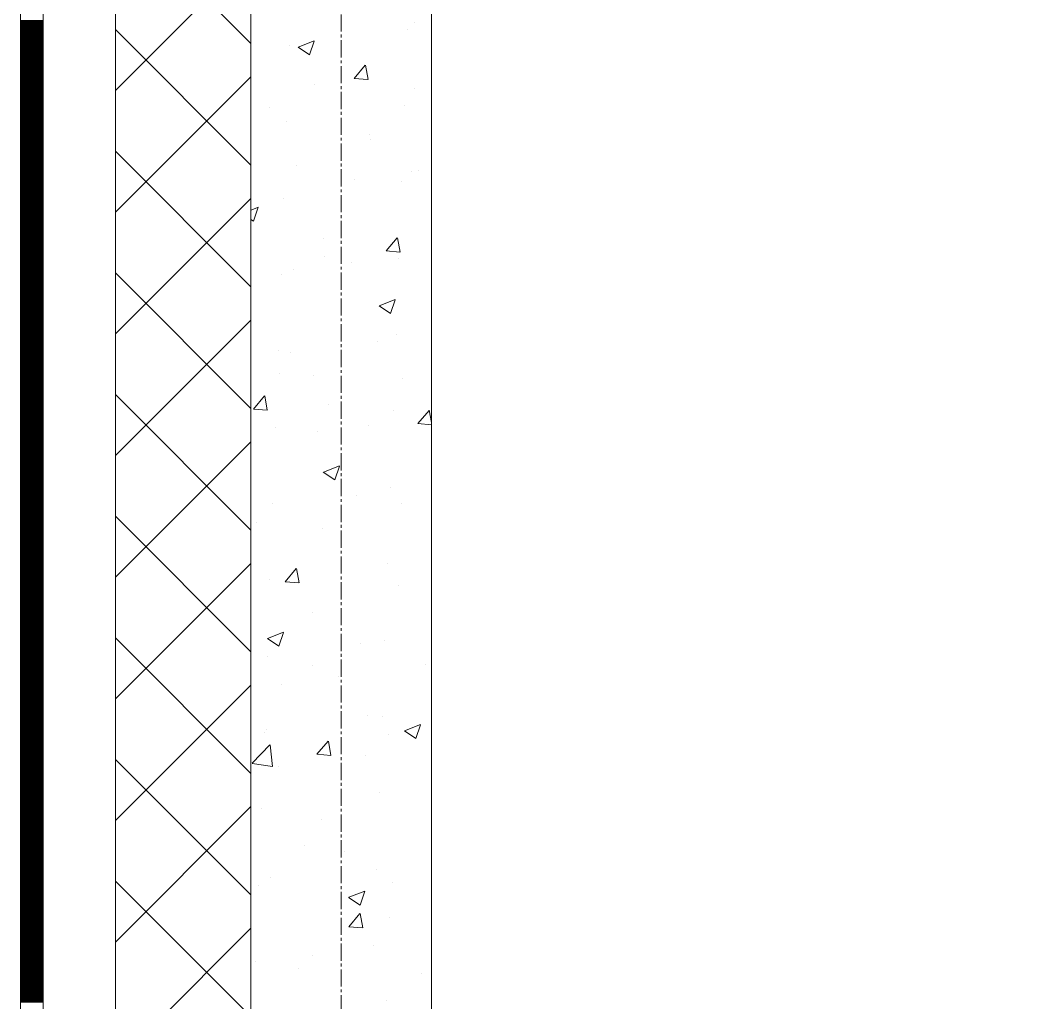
# Model space of a CAD drawing. Header units: millimetres. Extents: x 538266 to 1167394, y 114608 to 637157.
# Drawn here: x 828883 to 830013, y 199194 to 200281 of the extents above; entities that cross this region are included whole.
import ezdxf
from ezdxf.enums import TextEntityAlignment as Align

# ---------------------------------------------------------------- set-up
doc = ezdxf.new("R2010")
doc.units = ezdxf.units.MM
doc.linetypes.add('CENTER2', pattern=[28.575, 19.05, -3.175, 3.175, -3.175])
doc.linetypes.add('DASHED', pattern=[19.05, 12.7, -6.35])
doc.layers.get('Defpoints').update_dxf_attribs({"color": 140})
doc.layers.add('АР_Делит', color=120, linetype='Continuous', lineweight=0, plot=False)
for name, color, linetype, lineweight in [('АР_Стены ПЕНОблок', 52, 'Continuous', 20), ('АР_Тонкая', 254, 'Continuous', 5), ('АР_Утеплитель', 31, 'Continuous', 0), ('АР_Штриховка', 8, 'Continuous', 0)]:
    doc.layers.add(name, color=color, linetype=linetype, lineweight=lineweight)
doc.layers.add('РД_Оси_100', color=7, linetype='Continuous', lineweight=0, true_color=0x525252)
doc.styles.add('style1', font='ARIALN.TTF')

# ---------------------------------------------------------------- blocks, each defined once
blk = doc.blocks.new('2_этаж')
at = {"layer": 'АР_Стены ПЕНОблок', "color": 18, "linetype": 'Continuous', "lineweight": 20, "true_color": 0x000000}
for p, q in [((672773.6, 213213.2), (672773.6, 137013.2)), ((672973.6, 137013.2), (672973.6, 213213.2))]:
    blk.add_line(p, q, dxfattribs=at)
at = {"layer": 'АР_Тонкая', "color": 18, "linetype": 'Continuous', "lineweight": 5, "true_color": 0x000000}
for p, q in [((672518.6, 213213.2), (672518.6, 137013.2)), ((672543.6, 213213.2), (672543.6, 137013.2)), ((672543.6, 137013.2), (672543.6, 213213.2)), ((672623.6, 137013.2), (672623.6, 213213.2))]:
    blk.add_line(p, q, dxfattribs=at)
at = {"layer": 'АР_Утеплитель', "color": 18, "linetype": 'Continuous', "lineweight": 0, "true_color": 0x000000}
for p, q in [((672623.6, 213213.2), (672623.6, 137013.2)), ((672773.6, 137013.2), (672773.6, 213213.2))]:
    blk.add_line(p, q, dxfattribs=at)
at = {"layer": 'АР_Штриховка', "color": 18, "linetype": 'Continuous', "lineweight": 0, "true_color": 0x000000}
for p, q in [((672773.6, 200255.7), (672623.6, 200405.7)), ((672623.6, 200203.5), (672773.6, 200353.5)), ((672518.6, 200281), (672543.6, 200281)), ((672518.6, 200280), (672543.6, 200280)), ((672518.6, 200279), (672543.6, 200279)), ((672518.6, 200278), (672543.6, 200278)), ((672518.6, 200277), (672543.6, 200277)), ((672518.6, 200276), (672543.6, 200276)), ((672518.6, 200275), (672543.6, 200275)), ((672518.6, 200274), (672543.6, 200274)), ((672518.6, 200273), (672543.6, 200273)), ((672518.6, 200272), (672543.6, 200272)), ((672518.6, 200271), (672543.6, 200271)), ((672773.6, 200121), (672623.6, 200271)), ((672946.7, 200271.5), (672946.7, 200271.5)), ((672955.2, 200278.7), (672955.2, 200278.7)), ((672518.6, 200270), (672543.6, 200270)), ((672518.6, 200269), (672543.6, 200269)), ((672518.6, 200268), (672543.6, 200268)), ((672518.6, 200267), (672543.6, 200267)), ((672518.6, 200266), (672543.6, 200266)), ((672518.6, 200265), (672543.6, 200265)), ((672518.6, 200264), (672543.6, 200264)), ((672518.6, 200263), (672543.6, 200263)), ((672518.6, 200262), (672543.6, 200262)), ((672518.6, 200261), (672543.6, 200261)), ((672518.6, 200260), (672543.6, 200260)), ((672518.6, 200259), (672543.6, 200259)), ((672518.6, 200258), (672543.6, 200258)), ((672518.6, 200257), (672543.6, 200257)), ((672518.6, 200256), (672543.6, 200256)), ((672518.6, 200255), (672543.6, 200255)), ((672518.6, 200254), (672543.6, 200254)), ((672518.6, 200253), (672543.6, 200253)), ((672518.6, 200252), (672543.6, 200252)), ((672518.6, 200251), (672543.6, 200251)), ((672518.6, 200250), (672543.6, 200250)), ((672518.6, 200249), (672543.6, 200249)), ((672518.6, 200248), (672543.6, 200248)), ((672816.3, 200253.6), (672816.3, 200253.6)), ((672825.8, 200251.5), (672838.4, 200243)), ((672825.9, 200251.7), (672843.7, 200258.5)), ((672838.5, 200243), (672843.6, 200258.3)), ((672518.6, 200247), (672543.6, 200247)), ((672518.6, 200246), (672543.6, 200246)), ((672518.6, 200245), (672543.6, 200245)), ((672518.6, 200244), (672543.6, 200244)), ((672518.6, 200243), (672543.6, 200243)), ((672518.6, 200242), (672543.6, 200242)), ((672518.6, 200241), (672543.6, 200241)), ((672518.6, 200240), (672543.6, 200240)), ((672518.6, 200239), (672543.6, 200239)), ((672518.6, 200238), (672543.6, 200238)), ((672518.6, 200237), (672543.6, 200237)), ((672518.6, 200236), (672543.6, 200236)), ((672518.6, 200235), (672543.6, 200235)), ((672518.6, 200234), (672543.6, 200234)), ((672518.6, 200233), (672543.6, 200233)), ((672518.6, 200232), (672543.6, 200232)), ((672518.6, 200231), (672543.6, 200231)), ((672518.6, 200230), (672543.6, 200230)), ((672518.6, 200229), (672543.6, 200229)), ((672518.6, 200228), (672543.6, 200228)), ((672518.6, 200227), (672543.6, 200227)), ((672518.6, 200226), (672543.6, 200226)), ((672888.1, 200217), (672900.3, 200231.6)), ((672903.5, 200215.7), (672900.6, 200231.6)), ((672518.6, 200225), (672543.6, 200225)), ((672518.6, 200224), (672543.6, 200224)), ((672518.6, 200223), (672543.6, 200223)), ((672518.6, 200222), (672543.6, 200222)), ((672518.6, 200221), (672543.6, 200221)), ((672518.6, 200220), (672543.6, 200220)), ((672518.6, 200219), (672543.6, 200219)), ((672518.6, 200218), (672543.6, 200218)), ((672518.6, 200217), (672543.6, 200217)), ((672518.6, 200216), (672543.6, 200216)), ((672518.6, 200215), (672543.6, 200215)), ((672518.6, 200214), (672543.6, 200214)), ((672623.6, 200068.8), (672773.6, 200218.8)), ((672888.1, 200217), (672903.2, 200215.6)), ((672518.6, 200213), (672543.6, 200213)), ((672518.6, 200212), (672543.6, 200212)), ((672518.6, 200211), (672543.6, 200211)), ((672518.6, 200210), (672543.6, 200210)), ((672518.6, 200209), (672543.6, 200209)), ((672518.6, 200208), (672543.6, 200208)), ((672518.6, 200207), (672543.6, 200207)), ((672518.6, 200206), (672543.6, 200206)), ((672518.6, 200205), (672543.6, 200205)), ((672518.6, 200204), (672543.6, 200204)), ((672518.6, 200203), (672543.6, 200203)), ((672843.7, 200210.2), (672843.7, 200210.2)), ((672954.6, 200205.6), (672954.6, 200205.6)), ((672518.6, 200202), (672543.6, 200202)), ((672518.6, 200201), (672543.6, 200201)), ((672518.6, 200200), (672543.6, 200200)), ((672518.6, 200199), (672543.6, 200199)), ((672518.6, 200198), (672543.6, 200198)), ((672518.6, 200197), (672543.6, 200197)), ((672518.6, 200196), (672543.6, 200196)), ((672518.6, 200195), (672543.6, 200195)), ((672518.6, 200194), (672543.6, 200194)), ((672518.6, 200193), (672543.6, 200193)), ((672518.6, 200192), (672543.6, 200192)), ((672518.6, 200191), (672543.6, 200191)), ((672518.6, 200190), (672543.6, 200190)), ((672518.6, 200189), (672543.6, 200189)), ((672518.6, 200188), (672543.6, 200188)), ((672518.6, 200187), (672543.6, 200187)), ((672518.6, 200186), (672543.6, 200186)), ((672518.6, 200185), (672543.6, 200185)), ((672518.6, 200184), (672543.6, 200184)), ((672518.6, 200183), (672543.6, 200183)), ((672518.6, 200182), (672543.6, 200182)), ((672518.6, 200181), (672543.6, 200181)), ((672518.6, 200180), (672543.6, 200180)), ((672794.2, 200184.4), (672794.2, 200184.4)), ((672943.6, 200187), (672943.6, 200187)), ((672518.6, 200179), (672543.6, 200179)), ((672518.6, 200178), (672543.6, 200178)), ((672518.6, 200177), (672543.6, 200177)), ((672518.6, 200176), (672543.6, 200176)), ((672518.6, 200175), (672543.6, 200175)), ((672518.6, 200174), (672543.6, 200174)), ((672518.6, 200173), (672543.6, 200173)), ((672518.6, 200172), (672543.6, 200172)), ((672518.6, 200171), (672543.6, 200171)), ((672518.6, 200170), (672543.6, 200170)), ((672518.6, 200169), (672543.6, 200169)), ((672813.2, 200169.1), (672813.2, 200169.1)), ((672518.6, 200168), (672543.6, 200168)), ((672518.6, 200167), (672543.6, 200167)), ((672518.6, 200166), (672543.6, 200166)), ((672518.6, 200165), (672543.6, 200165)), ((672518.6, 200164), (672543.6, 200164)), ((672518.6, 200163), (672543.6, 200163)), ((672518.6, 200162), (672543.6, 200162)), ((672518.6, 200161), (672543.6, 200161)), ((672518.6, 200160), (672543.6, 200160)), ((672518.6, 200159), (672543.6, 200159)), ((672518.6, 200158), (672543.6, 200158)), ((672518.6, 200157), (672543.6, 200157)), ((672518.6, 200156), (672543.6, 200156)), ((672518.6, 200155), (672543.6, 200155)), ((672518.6, 200154), (672543.6, 200154)), ((672518.6, 200153), (672543.6, 200153)), ((672518.6, 200152), (672543.6, 200152)), ((672518.6, 200151), (672543.6, 200151)), ((672518.6, 200150), (672543.6, 200150)), ((672518.6, 200149), (672543.6, 200149)), ((672518.6, 200148), (672543.6, 200148)), ((672518.6, 200147), (672543.6, 200147)), ((672904.6, 200154.4), (672904.6, 200154.4)), ((672905.8, 200148.9), (672905.8, 200148.9)), ((672518.6, 200146), (672543.6, 200146)), ((672518.6, 200145), (672543.6, 200145)), ((672518.6, 200144), (672543.6, 200144)), ((672518.6, 200143), (672543.6, 200143)), ((672518.6, 200142), (672543.6, 200142)), ((672518.6, 200141), (672543.6, 200141)), ((672518.6, 200140), (672543.6, 200140)), ((672518.6, 200139), (672543.6, 200139)), ((672518.6, 200138), (672543.6, 200138)), ((672518.6, 200137), (672543.6, 200137)), ((672518.6, 200136), (672543.6, 200136)), ((672518.6, 200135), (672543.6, 200135)), ((672773.6, 199986.3), (672623.6, 200136.3)), ((672518.6, 200134), (672543.6, 200134)), ((672518.6, 200133), (672543.6, 200133)), ((672518.6, 200132), (672543.6, 200132)), ((672518.6, 200131), (672543.6, 200131)), ((672518.6, 200130), (672543.6, 200130)), ((672518.6, 200129), (672543.6, 200129)), ((672518.6, 200128), (672543.6, 200128)), ((672518.6, 200127), (672543.6, 200127)), ((672518.6, 200126), (672543.6, 200126)), ((672518.6, 200125), (672543.6, 200125)), ((672518.6, 200124), (672543.6, 200124)), ((672518.6, 200123), (672543.6, 200123)), ((672518.6, 200122), (672543.6, 200122)), ((672518.6, 200121), (672543.6, 200121)), ((672518.6, 200120), (672543.6, 200120)), ((672518.6, 200119), (672543.6, 200119)), ((672518.6, 200118), (672543.6, 200118)), ((672518.6, 200117), (672543.6, 200117)), ((672518.6, 200116), (672543.6, 200116)), ((672518.6, 200115), (672543.6, 200115)), ((672518.6, 200114), (672543.6, 200114)), ((672518.6, 200113), (672543.6, 200113)), ((672823.7, 200120.5), (672823.7, 200120.5)), ((672951.4, 200113.7), (672951.4, 200113.7)), ((672959.3, 200114.8), (672959.3, 200114.8)), ((672518.6, 200112), (672543.6, 200112)), ((672518.6, 200111), (672543.6, 200111)), ((672518.6, 200110), (672543.6, 200110)), ((672518.6, 200109), (672543.6, 200109)), ((672518.6, 200108), (672543.6, 200108)), ((672518.6, 200107), (672543.6, 200107)), ((672518.6, 200106), (672543.6, 200106)), ((672518.6, 200105), (672543.6, 200105)), ((672518.6, 200104), (672543.6, 200104)), ((672518.6, 200103), (672543.6, 200103)), ((672518.6, 200102), (672543.6, 200102)), ((672518.6, 200101), (672543.6, 200101)), ((672887.8, 200105.4), (672887.8, 200105.4)), ((672940.5, 200102.4), (672940.5, 200102.4)), ((672518.6, 200100), (672543.6, 200100)), ((672518.6, 200099), (672543.6, 200099)), ((672518.6, 200098), (672543.6, 200098)), ((672518.6, 200097), (672543.6, 200097)), ((672518.6, 200096), (672543.6, 200096)), ((672518.6, 200095), (672543.6, 200095)), ((672518.6, 200094), (672543.6, 200094)), ((672518.6, 200093), (672543.6, 200093)), ((672518.6, 200092), (672543.6, 200092)), ((672518.6, 200091), (672543.6, 200091)), ((672518.6, 200090), (672543.6, 200090)), ((672518.6, 200089), (672543.6, 200089)), ((672518.6, 200088), (672543.6, 200088)), ((672518.6, 200087), (672543.6, 200087)), ((672518.6, 200086), (672543.6, 200086)), ((672518.6, 200085), (672543.6, 200085)), ((672518.6, 200084), (672543.6, 200084)), ((672518.6, 200083), (672543.6, 200083)), ((672518.6, 200082), (672543.6, 200082)), ((672518.6, 200081), (672543.6, 200081)), ((672518.6, 200080), (672543.6, 200080)), ((672518.6, 200079), (672543.6, 200079)), ((672623.6, 199934.1), (672773.6, 200084.1)), ((672810.1, 200084.5), (672810.1, 200084.5)), ((672518.6, 200078), (672543.6, 200078)), ((672518.6, 200077), (672543.6, 200077)), ((672518.6, 200076), (672543.6, 200076)), ((672518.6, 200075), (672543.6, 200075)), ((672518.6, 200074), (672543.6, 200074)), ((672518.6, 200073), (672543.6, 200073)), ((672518.6, 200072), (672543.6, 200072)), ((672518.6, 200071), (672543.6, 200071)), ((672518.6, 200070), (672543.6, 200070)), ((672518.6, 200069), (672543.6, 200069)), ((672518.6, 200068), (672543.6, 200068)), ((672518.6, 200067), (672543.6, 200067)), ((672773.6, 200071.1), (672781.9, 200074.3)), ((672776.7, 200058.8), (672781.8, 200074.2)), ((672518.6, 200066), (672543.6, 200066)), ((672518.6, 200065), (672543.6, 200065)), ((672518.6, 200064), (672543.6, 200064)), ((672518.6, 200063), (672543.6, 200063)), ((672518.6, 200062), (672543.6, 200062)), ((672518.6, 200061), (672543.6, 200061)), ((672518.6, 200060), (672543.6, 200060)), ((672518.6, 200059), (672543.6, 200059)), ((672518.6, 200058), (672543.6, 200058)), ((672518.6, 200057), (672543.6, 200057)), ((672518.6, 200056), (672543.6, 200056)), ((672773.6, 200060.9), (672776.6, 200058.8)), ((672518.6, 200055), (672543.6, 200055)), ((672518.6, 200054), (672543.6, 200054)), ((672518.6, 200053), (672543.6, 200053)), ((672518.6, 200052), (672543.6, 200052)), ((672518.6, 200051), (672543.6, 200051)), ((672518.6, 200050), (672543.6, 200050)), ((672518.6, 200049), (672543.6, 200049)), ((672518.6, 200048), (672543.6, 200048)), ((672518.6, 200047), (672543.6, 200047)), ((672518.6, 200046), (672543.6, 200046)), ((672518.6, 200045), (672543.6, 200045)), ((672518.6, 200044), (672543.6, 200044)), ((672518.6, 200043), (672543.6, 200043)), ((672518.6, 200042), (672543.6, 200042)), ((672518.6, 200041), (672543.6, 200041)), ((672518.6, 200040), (672543.6, 200040)), ((672518.6, 200039), (672543.6, 200039)), ((672518.6, 200038), (672543.6, 200038)), ((672518.6, 200037), (672543.6, 200037)), ((672518.6, 200036), (672543.6, 200036)), ((672518.6, 200035), (672543.6, 200035)), ((672518.6, 200034), (672543.6, 200034)), ((672853.5, 200040.1), (672853.5, 200040.1)), ((672923.3, 200025.9), (672935.5, 200040.5)), ((672938.8, 200024.6), (672935.8, 200040.5)), ((672518.6, 200033), (672543.6, 200033)), ((672518.6, 200032), (672543.6, 200032)), ((672518.6, 200031), (672543.6, 200031)), ((672518.6, 200030), (672543.6, 200030)), ((672518.6, 200029), (672543.6, 200029)), ((672518.6, 200028), (672543.6, 200028)), ((672518.6, 200027), (672543.6, 200027)), ((672518.6, 200026), (672543.6, 200026)), ((672518.6, 200025), (672543.6, 200025)), ((672518.6, 200024), (672543.6, 200024)), ((672518.6, 200023), (672543.6, 200023)), ((672518.6, 200022), (672543.6, 200022)), ((672923.3, 200025.9), (672938.5, 200024.6)), ((672518.6, 200021), (672543.6, 200021)), ((672518.6, 200020), (672543.6, 200020)), ((672518.6, 200019), (672543.6, 200019)), ((672518.6, 200018), (672543.6, 200018)), ((672518.6, 200017), (672543.6, 200017)), ((672518.6, 200016), (672543.6, 200016)), ((672518.6, 200015), (672543.6, 200015)), ((672518.6, 200014), (672543.6, 200014)), ((672518.6, 200013), (672543.6, 200013)), ((672518.6, 200012), (672543.6, 200012)), ((672518.6, 200011), (672543.6, 200011)), ((672855.2, 200019.8), (672855.2, 200019.8)), ((672884.6, 200013.6), (672884.6, 200013.6)), ((672937.4, 200017.9), (672937.4, 200017.9)), ((672518.6, 200010), (672543.6, 200010)), ((672518.6, 200009), (672543.6, 200009)), ((672518.6, 200008), (672543.6, 200008)), ((672518.6, 200007), (672543.6, 200007)), ((672518.6, 200006), (672543.6, 200006)), ((672518.6, 200005), (672543.6, 200005)), ((672518.6, 200004), (672543.6, 200004)), ((672518.6, 200003), (672543.6, 200003)), ((672518.6, 200002), (672543.6, 200002)), ((672518.6, 200001), (672543.6, 200001)), ((672518.6, 200000), (672543.6, 200000)), ((672773.6, 199851.6), (672623.6, 200001.6)), ((672807, 200000), (672807, 200000)), ((672821, 200005.2), (672821, 200005.2)), ((672518.6, 199999), (672543.6, 199999)), ((672518.6, 199998), (672543.6, 199998)), ((672518.6, 199997), (672543.6, 199997)), ((672518.6, 199996), (672543.6, 199996)), ((672518.6, 199995), (672543.6, 199995)), ((672518.6, 199994), (672543.6, 199994)), ((672518.6, 199993), (672543.6, 199993)), ((672518.6, 199992), (672543.6, 199992)), ((672518.6, 199991), (672543.6, 199991)), ((672518.6, 199990), (672543.6, 199990)), ((672518.6, 199989), (672543.6, 199989)), ((672518.6, 199988), (672543.6, 199988)), ((672518.6, 199987), (672543.6, 199987)), ((672518.6, 199986), (672543.6, 199986)), ((672518.6, 199985), (672543.6, 199985)), ((672518.6, 199984), (672543.6, 199984)), ((672518.6, 199983), (672543.6, 199983)), ((672518.6, 199982), (672543.6, 199982)), ((672518.6, 199981), (672543.6, 199981)), ((672518.6, 199980), (672543.6, 199980)), ((672518.6, 199979), (672543.6, 199979)), ((672518.6, 199978), (672543.6, 199978)), ((672518.6, 199977), (672543.6, 199977)), ((672518.6, 199976), (672543.6, 199976)), ((672518.6, 199975), (672543.6, 199975)), ((672518.6, 199974), (672543.6, 199974)), ((672518.6, 199973), (672543.6, 199973)), ((672518.6, 199972), (672543.6, 199972)), ((672518.6, 199971), (672543.6, 199971)), ((672518.6, 199970), (672543.6, 199970)), ((672518.6, 199969), (672543.6, 199969)), ((672518.6, 199968), (672543.6, 199968)), ((672518.6, 199967), (672543.6, 199967)), ((672518.6, 199966), (672543.6, 199966)), ((672915.7, 199965.2), (672933.5, 199972.1)), ((672928.3, 199956.5), (672933.4, 199971.9)), ((672518.6, 199965), (672543.6, 199965)), ((672518.6, 199964), (672543.6, 199964)), ((672518.6, 199963), (672543.6, 199963)), ((672518.6, 199962), (672543.6, 199962)), ((672518.6, 199961), (672543.6, 199961)), ((672518.6, 199960), (672543.6, 199960)), ((672518.6, 199959), (672543.6, 199959)), ((672518.6, 199958), (672543.6, 199958)), ((672518.6, 199957), (672543.6, 199957)), ((672518.6, 199956), (672543.6, 199956)), ((672518.6, 199955), (672543.6, 199955)), ((672518.6, 199954), (672543.6, 199954)), ((672915.6, 199965.1), (672928.3, 199956.6)), ((672518.6, 199953), (672543.6, 199953)), ((672518.6, 199952), (672543.6, 199952)), ((672518.6, 199951), (672543.6, 199951)), ((672518.6, 199950), (672543.6, 199950)), ((672518.6, 199949), (672543.6, 199949)), ((672518.6, 199948), (672543.6, 199948)), ((672518.6, 199947), (672543.6, 199947)), ((672518.6, 199946), (672543.6, 199946)), ((672518.6, 199945), (672543.6, 199945)), ((672518.6, 199944), (672543.6, 199944)), ((672518.6, 199943), (672543.6, 199943)), ((672623.6, 199799.4), (672773.6, 199949.4)), ((672518.6, 199942), (672543.6, 199942)), ((672518.6, 199941), (672543.6, 199941)), ((672518.6, 199940), (672543.6, 199940)), ((672518.6, 199939), (672543.6, 199939)), ((672518.6, 199938), (672543.6, 199938)), ((672518.6, 199937), (672543.6, 199937)), ((672518.6, 199936), (672543.6, 199936)), ((672518.6, 199935), (672543.6, 199935)), ((672518.6, 199934), (672543.6, 199934)), ((672518.6, 199933), (672543.6, 199933)), ((672518.6, 199932), (672543.6, 199932)), ((672934.3, 199933.3), (672934.3, 199933.3)), ((672518.6, 199931), (672543.6, 199931)), ((672518.6, 199930), (672543.6, 199930)), ((672518.6, 199929), (672543.6, 199929)), ((672518.6, 199928), (672543.6, 199928)), ((672518.6, 199927), (672543.6, 199927)), ((672518.6, 199926), (672543.6, 199926)), ((672518.6, 199925), (672543.6, 199925)), ((672518.6, 199924), (672543.6, 199924)), ((672518.6, 199923), (672543.6, 199923)), ((672518.6, 199922), (672543.6, 199922)), ((672518.6, 199921), (672543.6, 199921)), ((672518.6, 199920), (672543.6, 199920)), ((672914, 199926), (672914, 199926)), ((672518.6, 199919), (672543.6, 199919)), ((672518.6, 199918), (672543.6, 199918)), ((672518.6, 199917), (672543.6, 199917)), ((672518.6, 199916), (672543.6, 199916)), ((672518.6, 199915), (672543.6, 199915)), ((672518.6, 199914), (672543.6, 199914)), ((672518.6, 199913), (672543.6, 199913)), ((672518.6, 199912), (672543.6, 199912)), ((672518.6, 199911), (672543.6, 199911)), ((672518.6, 199910), (672543.6, 199910)), ((672518.6, 199909), (672543.6, 199909)), ((672803.9, 199915.4), (672803.9, 199915.4)), ((672817.8, 199913.4), (672817.8, 199913.4)), ((672518.6, 199908), (672543.6, 199908)), ((672518.6, 199907), (672543.6, 199907)), ((672518.6, 199906), (672543.6, 199906)), ((672518.6, 199905), (672543.6, 199905)), ((672518.6, 199904), (672543.6, 199904)), ((672518.6, 199903), (672543.6, 199903)), ((672518.6, 199902), (672543.6, 199902)), ((672518.6, 199901), (672543.6, 199901)), ((672518.6, 199900), (672543.6, 199900)), ((672518.6, 199899), (672543.6, 199899)), ((672518.6, 199898), (672543.6, 199898)), ((672518.6, 199897), (672543.6, 199897)), ((672518.6, 199896), (672543.6, 199896)), ((672518.6, 199895), (672543.6, 199895)), ((672518.6, 199894), (672543.6, 199894)), ((672518.6, 199893), (672543.6, 199893)), ((672518.6, 199892), (672543.6, 199892)), ((672518.6, 199891), (672543.6, 199891)), ((672518.6, 199890), (672543.6, 199890)), ((672518.6, 199889), (672543.6, 199889)), ((672518.6, 199888), (672543.6, 199888)), ((672518.6, 199887), (672543.6, 199887)), ((672805.8, 199890), (672805.8, 199890)), ((672843, 199888.5), (672843, 199888.5)), ((672518.6, 199886), (672543.6, 199886)), ((672518.6, 199885), (672543.6, 199885)), ((672518.6, 199884), (672543.6, 199884)), ((672518.6, 199883), (672543.6, 199883)), ((672518.6, 199882), (672543.6, 199882)), ((672518.6, 199881), (672543.6, 199881)), ((672518.6, 199880), (672543.6, 199880)), ((672518.6, 199879), (672543.6, 199879)), ((672518.6, 199878), (672543.6, 199878)), ((672518.6, 199877), (672543.6, 199877)), ((672518.6, 199876), (672543.6, 199876)), ((672518.6, 199875), (672543.6, 199875)), ((672941.4, 199884.3), (672941.4, 199884.3)), ((672518.6, 199874), (672543.6, 199874)), ((672518.6, 199873), (672543.6, 199873)), ((672518.6, 199872), (672543.6, 199872)), ((672518.6, 199871), (672543.6, 199871)), ((672518.6, 199870), (672543.6, 199870)), ((672518.6, 199869), (672543.6, 199869)), ((672518.6, 199868), (672543.6, 199868)), ((672518.6, 199867), (672543.6, 199867)), ((672518.6, 199866), (672543.6, 199866)), ((672518.6, 199865), (672543.6, 199865)), ((672518.6, 199864), (672543.6, 199864)), ((672773.6, 199716.9), (672623.6, 199866.9)), ((672776.4, 199850.8), (672788.6, 199865.4)), ((672791.8, 199849.5), (672788.9, 199865.4)), ((672518.6, 199863), (672543.6, 199863)), ((672518.6, 199862), (672543.6, 199862)), ((672518.6, 199861), (672543.6, 199861)), ((672518.6, 199860), (672543.6, 199860)), ((672518.6, 199859), (672543.6, 199859)), ((672518.6, 199858), (672543.6, 199858)), ((672518.6, 199857), (672543.6, 199857)), ((672518.6, 199856), (672543.6, 199856)), ((672518.6, 199855), (672543.6, 199855)), ((672518.6, 199854), (672543.6, 199854)), ((672518.6, 199853), (672543.6, 199853)), ((672859.3, 199855.9), (672859.3, 199855.9)), ((672518.6, 199852), (672543.6, 199852)), ((672518.6, 199851), (672543.6, 199851)), ((672518.6, 199850), (672543.6, 199850)), ((672518.6, 199849), (672543.6, 199849)), ((672518.6, 199848), (672543.6, 199848)), ((672518.6, 199847), (672543.6, 199847)), ((672518.6, 199846), (672543.6, 199846)), ((672518.6, 199845), (672543.6, 199845)), ((672518.6, 199844), (672543.6, 199844)), ((672518.6, 199843), (672543.6, 199843)), ((672518.6, 199842), (672543.6, 199842)), ((672518.6, 199841), (672543.6, 199841)), ((672776.4, 199850.8), (672791.5, 199849.5)), ((672931.2, 199848.7), (672931.2, 199848.7)), ((672958.5, 199834.9), (672970.8, 199849.4)), ((672973.6, 199835.9), (672971.1, 199849.5)), ((672518.6, 199840), (672543.6, 199840)), ((672518.6, 199839), (672543.6, 199839)), ((672518.6, 199838), (672543.6, 199838)), ((672518.6, 199837), (672543.6, 199837)), ((672518.6, 199836), (672543.6, 199836)), ((672518.6, 199835), (672543.6, 199835)), ((672518.6, 199834), (672543.6, 199834)), ((672518.6, 199833), (672543.6, 199833)), ((672518.6, 199832), (672543.6, 199832)), ((672518.6, 199831), (672543.6, 199831)), ((672518.6, 199830), (672543.6, 199830)), ((672800.8, 199830.9), (672800.8, 199830.9)), ((672903.9, 199832.8), (672903.9, 199832.8)), ((672958.5, 199834.8), (672973.6, 199833.5)), ((672518.6, 199829), (672543.6, 199829)), ((672518.6, 199828), (672543.6, 199828)), ((672518.6, 199827), (672543.6, 199827)), ((672518.6, 199826), (672543.6, 199826)), ((672518.6, 199825), (672543.6, 199825)), ((672518.6, 199824), (672543.6, 199824)), ((672518.6, 199823), (672543.6, 199823)), ((672518.6, 199822), (672543.6, 199822)), ((672518.6, 199821), (672543.6, 199821)), ((672518.6, 199820), (672543.6, 199820)), ((672518.6, 199819), (672543.6, 199819)), ((672847.1, 199825.9), (672847.1, 199825.9)), ((672518.6, 199818), (672543.6, 199818)), ((672518.6, 199817), (672543.6, 199817)), ((672518.6, 199816), (672543.6, 199816)), ((672518.6, 199815), (672543.6, 199815)), ((672518.6, 199814), (672543.6, 199814)), ((672518.6, 199813), (672543.6, 199813)), ((672518.6, 199812), (672543.6, 199812)), ((672518.6, 199811), (672543.6, 199811)), ((672518.6, 199810), (672543.6, 199810)), ((672518.6, 199809), (672543.6, 199809)), ((672518.6, 199808), (672543.6, 199808)), ((672518.6, 199807), (672543.6, 199807)), ((672623.6, 199664.7), (672773.6, 199814.7)), ((672518.6, 199806), (672543.6, 199806)), ((672518.6, 199805), (672543.6, 199805)), ((672518.6, 199804), (672543.6, 199804)), ((672518.6, 199803), (672543.6, 199803)), ((672518.6, 199802), (672543.6, 199802)), ((672518.6, 199801), (672543.6, 199801)), ((672518.6, 199800), (672543.6, 199800)), ((672518.6, 199799), (672543.6, 199799)), ((672518.6, 199798), (672543.6, 199798)), ((672518.6, 199797), (672543.6, 199797)), ((672518.6, 199796), (672543.6, 199796)), ((672518.6, 199795), (672543.6, 199795)), ((672518.6, 199794), (672543.6, 199794)), ((672518.6, 199793), (672543.6, 199793)), ((672518.6, 199792), (672543.6, 199792)), ((672518.6, 199791), (672543.6, 199791)), ((672518.6, 199790), (672543.6, 199790)), ((672518.6, 199789), (672543.6, 199789)), ((672518.6, 199788), (672543.6, 199788)), ((672518.6, 199787), (672543.6, 199787)), ((672518.6, 199786), (672543.6, 199786)), ((672518.6, 199785), (672543.6, 199785)), ((672853.9, 199781), (672871.7, 199787.9)), ((672866.5, 199772.4), (672871.6, 199787.7)), ((672518.6, 199784), (672543.6, 199784)), ((672518.6, 199783), (672543.6, 199783)), ((672518.6, 199782), (672543.6, 199782)), ((672518.6, 199781), (672543.6, 199781)), ((672518.6, 199780), (672543.6, 199780)), ((672518.6, 199779), (672543.6, 199779)), ((672518.6, 199778), (672543.6, 199778)), ((672518.6, 199777), (672543.6, 199777)), ((672518.6, 199776), (672543.6, 199776)), ((672518.6, 199775), (672543.6, 199775)), ((672518.6, 199774), (672543.6, 199774)), ((672853.8, 199780.9), (672866.5, 199772.4)), ((672518.6, 199773), (672543.6, 199773)), ((672518.6, 199772), (672543.6, 199772)), ((672518.6, 199771), (672543.6, 199771)), ((672518.6, 199770), (672543.6, 199770)), ((672518.6, 199769), (672543.6, 199769)), ((672518.6, 199768), (672543.6, 199768)), ((672518.6, 199767), (672543.6, 199767)), ((672518.6, 199766), (672543.6, 199766)), ((672518.6, 199765), (672543.6, 199765)), ((672518.6, 199764), (672543.6, 199764)), ((672518.6, 199763), (672543.6, 199763)), ((672518.6, 199762), (672543.6, 199762)), ((672928.2, 199764.2), (672928.2, 199764.2)), ((672518.6, 199761), (672543.6, 199761)), ((672518.6, 199760), (672543.6, 199760)), ((672518.6, 199759), (672543.6, 199759)), ((672518.6, 199758), (672543.6, 199758)), ((672518.6, 199757), (672543.6, 199757)), ((672518.6, 199756), (672543.6, 199756)), ((672518.6, 199755), (672543.6, 199755)), ((672518.6, 199754), (672543.6, 199754)), ((672518.6, 199753), (672543.6, 199753)), ((672518.6, 199752), (672543.6, 199752)), ((672518.6, 199751), (672543.6, 199751)), ((672890.8, 199755.2), (672890.8, 199755.2)), ((672518.6, 199750), (672543.6, 199750)), ((672518.6, 199749), (672543.6, 199749)), ((672518.6, 199748), (672543.6, 199748)), ((672518.6, 199747), (672543.6, 199747)), ((672518.6, 199746), (672543.6, 199746)), ((672518.6, 199745), (672543.6, 199745)), ((672518.6, 199744), (672543.6, 199744)), ((672518.6, 199743), (672543.6, 199743)), ((672518.6, 199742), (672543.6, 199742)), ((672518.6, 199741), (672543.6, 199741)), ((672518.6, 199740), (672543.6, 199740)), ((672797.7, 199746.3), (672797.7, 199746.3)), ((672940.7, 199746.8), (672940.7, 199746.8)), ((672518.6, 199739), (672543.6, 199739)), ((672518.6, 199738), (672543.6, 199738)), ((672518.6, 199737), (672543.6, 199737)), ((672518.6, 199736), (672543.6, 199736)), ((672518.6, 199735), (672543.6, 199735)), ((672518.6, 199734), (672543.6, 199734)), ((672518.6, 199733), (672543.6, 199733)), ((672518.6, 199732), (672543.6, 199732)), ((672518.6, 199731), (672543.6, 199731)), ((672518.6, 199730), (672543.6, 199730)), ((672518.6, 199729), (672543.6, 199729)), ((672518.6, 199728), (672543.6, 199728)), ((672773.6, 199582.2), (672623.6, 199732.2)), ((672518.6, 199727), (672543.6, 199727)), ((672518.6, 199726), (672543.6, 199726)), ((672518.6, 199725), (672543.6, 199725)), ((672518.6, 199724), (672543.6, 199724)), ((672518.6, 199723), (672543.6, 199723)), ((672518.6, 199722), (672543.6, 199722)), ((672518.6, 199721), (672543.6, 199721)), ((672518.6, 199720), (672543.6, 199720)), ((672518.6, 199719), (672543.6, 199719)), ((672518.6, 199718), (672543.6, 199718)), ((672518.6, 199717), (672543.6, 199717)), ((672780.3, 199725.7), (672780.3, 199725.7)), ((672852.7, 199718.5), (672852.7, 199718.5)), ((672518.6, 199716), (672543.6, 199716)), ((672518.6, 199715), (672543.6, 199715)), ((672518.6, 199714), (672543.6, 199714)), ((672518.6, 199713), (672543.6, 199713)), ((672518.6, 199712), (672543.6, 199712)), ((672518.6, 199711), (672543.6, 199711)), ((672518.6, 199710), (672543.6, 199710)), ((672518.6, 199709), (672543.6, 199709)), ((672518.6, 199708), (672543.6, 199708)), ((672518.6, 199707), (672543.6, 199707)), ((672518.6, 199706), (672543.6, 199706)), ((672518.6, 199705), (672543.6, 199705)), ((672518.6, 199704), (672543.6, 199704)), ((672518.6, 199703), (672543.6, 199703)), ((672518.6, 199702), (672543.6, 199702)), ((672518.6, 199701), (672543.6, 199701)), ((672518.6, 199700), (672543.6, 199700)), ((672518.6, 199699), (672543.6, 199699)), ((672518.6, 199698), (672543.6, 199698)), ((672518.6, 199697), (672543.6, 199697)), ((672518.6, 199696), (672543.6, 199696)), ((672518.6, 199695), (672543.6, 199695)), ((672518.6, 199694), (672543.6, 199694)), ((672518.6, 199693), (672543.6, 199693)), ((672518.6, 199692), (672543.6, 199692)), ((672518.6, 199691), (672543.6, 199691)), ((672518.6, 199690), (672543.6, 199690)), ((672518.6, 199689), (672543.6, 199689)), ((672518.6, 199688), (672543.6, 199688)), ((672518.6, 199687), (672543.6, 199687)), ((672518.6, 199686), (672543.6, 199686)), ((672518.6, 199685), (672543.6, 199685)), ((672518.6, 199684), (672543.6, 199684)), ((672518.6, 199683), (672543.6, 199683)), ((672518.6, 199682), (672543.6, 199682)), ((672518.6, 199681), (672543.6, 199681)), ((672518.6, 199680), (672543.6, 199680)), ((672518.6, 199679), (672543.6, 199679)), ((672518.6, 199678), (672543.6, 199678)), ((672518.6, 199677), (672543.6, 199677)), ((672518.6, 199676), (672543.6, 199676)), ((672518.6, 199675), (672543.6, 199675)), ((672518.6, 199674), (672543.6, 199674)), ((672518.6, 199673), (672543.6, 199673)), ((672518.6, 199672), (672543.6, 199672)), ((672623.6, 199530), (672773.6, 199680)), ((672811.6, 199659.7), (672823.8, 199674.3)), ((672827.1, 199658.5), (672824.1, 199674.4)), ((672925.1, 199679.6), (672925.1, 199679.6)), ((672518.6, 199671), (672543.6, 199671)), ((672518.6, 199670), (672543.6, 199670)), ((672518.6, 199669), (672543.6, 199669)), ((672518.6, 199668), (672543.6, 199668)), ((672518.6, 199667), (672543.6, 199667)), ((672518.6, 199666), (672543.6, 199666)), ((672518.6, 199665), (672543.6, 199665)), ((672518.6, 199664), (672543.6, 199664)), ((672518.6, 199663), (672543.6, 199663)), ((672518.6, 199662), (672543.6, 199662)), ((672518.6, 199661), (672543.6, 199661)), ((672794.7, 199661.8), (672794.7, 199661.8)), ((672518.6, 199660), (672543.6, 199660)), ((672518.6, 199659), (672543.6, 199659)), ((672518.6, 199658), (672543.6, 199658)), ((672518.6, 199657), (672543.6, 199657)), ((672518.6, 199656), (672543.6, 199656)), ((672518.6, 199655), (672543.6, 199655)), ((672518.6, 199654), (672543.6, 199654)), ((672518.6, 199653), (672543.6, 199653)), ((672518.6, 199652), (672543.6, 199652)), ((672518.6, 199651), (672543.6, 199651)), ((672518.6, 199650), (672543.6, 199650)), ((672518.6, 199649), (672543.6, 199649)), ((672811.6, 199659.7), (672826.8, 199658.4)), ((672937.5, 199655), (672937.5, 199655)), ((672518.6, 199648), (672543.6, 199648)), ((672518.6, 199647), (672543.6, 199647)), ((672518.6, 199646), (672543.6, 199646)), ((672518.6, 199645), (672543.6, 199645)), ((672518.6, 199644), (672543.6, 199644)), ((672518.6, 199643), (672543.6, 199643)), ((672518.6, 199642), (672543.6, 199642)), ((672518.6, 199641), (672543.6, 199641)), ((672518.6, 199640), (672543.6, 199640)), ((672518.6, 199639), (672543.6, 199639)), ((672518.6, 199638), (672543.6, 199638)), ((672873.9, 199646.6), (672873.9, 199646.6)), ((672518.6, 199637), (672543.6, 199637)), ((672518.6, 199636), (672543.6, 199636)), ((672518.6, 199635), (672543.6, 199635)), ((672518.6, 199634), (672543.6, 199634)), ((672518.6, 199633), (672543.6, 199633)), ((672518.6, 199632), (672543.6, 199632)), ((672518.6, 199631), (672543.6, 199631)), ((672518.6, 199630), (672543.6, 199630)), ((672518.6, 199629), (672543.6, 199629)), ((672518.6, 199628), (672543.6, 199628)), ((672518.6, 199627), (672543.6, 199627)), ((672518.6, 199626), (672543.6, 199626)), ((672518.6, 199625), (672543.6, 199625)), ((672518.6, 199624), (672543.6, 199624)), ((672518.6, 199623), (672543.6, 199623)), ((672518.6, 199622), (672543.6, 199622)), ((672518.6, 199621), (672543.6, 199621)), ((672518.6, 199620), (672543.6, 199620)), ((672518.6, 199619), (672543.6, 199619)), ((672518.6, 199618), (672543.6, 199618)), ((672518.6, 199617), (672543.6, 199617)), ((672518.6, 199616), (672543.6, 199616)), ((672518.6, 199615), (672543.6, 199615)), ((672841.4, 199625.4), (672841.4, 199625.4)), ((672518.6, 199614), (672543.6, 199614)), ((672518.6, 199613), (672543.6, 199613)), ((672518.6, 199612), (672543.6, 199612)), ((672518.6, 199611), (672543.6, 199611)), ((672518.6, 199610), (672543.6, 199610)), ((672518.6, 199609), (672543.6, 199609)), ((672518.6, 199608), (672543.6, 199608)), ((672518.6, 199607), (672543.6, 199607)), ((672518.6, 199606), (672543.6, 199606)), ((672518.6, 199605), (672543.6, 199605)), ((672518.6, 199604), (672543.6, 199604)), ((672792.1, 199596.9), (672809.9, 199603.7)), ((672804.7, 199588.2), (672809.8, 199603.5)), ((672518.6, 199603), (672543.6, 199603)), ((672518.6, 199602), (672543.6, 199602)), ((672518.6, 199601), (672543.6, 199601)), ((672518.6, 199600), (672543.6, 199600)), ((672518.6, 199599), (672543.6, 199599)), ((672518.6, 199598), (672543.6, 199598)), ((672518.6, 199597), (672543.6, 199597)), ((672518.6, 199596), (672543.6, 199596)), ((672518.6, 199595), (672543.6, 199595)), ((672518.6, 199594), (672543.6, 199594)), ((672518.6, 199593), (672543.6, 199593)), ((672773.6, 199447.5), (672623.6, 199597.5)), ((672792, 199596.7), (672804.7, 199588.2)), ((672922, 199595.1), (672922, 199595.1)), ((672518.6, 199592), (672543.6, 199592)), ((672518.6, 199591), (672543.6, 199591)), ((672518.6, 199590), (672543.6, 199590)), ((672518.6, 199589), (672543.6, 199589)), ((672518.6, 199588), (672543.6, 199588)), ((672518.6, 199587), (672543.6, 199587)), ((672518.6, 199586), (672543.6, 199586)), ((672518.6, 199585), (672543.6, 199585)), ((672518.6, 199584), (672543.6, 199584)), ((672518.6, 199583), (672543.6, 199583)), ((672518.6, 199582), (672543.6, 199582)), ((672518.6, 199581), (672543.6, 199581)), ((672894.9, 199591.2), (672894.9, 199591.2)), ((672518.6, 199580), (672543.6, 199580)), ((672518.6, 199579), (672543.6, 199579)), ((672518.6, 199578), (672543.6, 199578)), ((672518.6, 199577), (672543.6, 199577)), ((672518.6, 199576), (672543.6, 199576)), ((672518.6, 199575), (672543.6, 199575)), ((672518.6, 199574), (672543.6, 199574)), ((672518.6, 199573), (672543.6, 199573)), ((672518.6, 199572), (672543.6, 199572)), ((672518.6, 199571), (672543.6, 199571)), ((672518.6, 199570), (672543.6, 199570)), ((672791.6, 199577.2), (672791.6, 199577.2)), ((672518.6, 199569), (672543.6, 199569)), ((672518.6, 199568), (672543.6, 199568)), ((672518.6, 199567), (672543.6, 199567)), ((672518.6, 199566), (672543.6, 199566)), ((672518.6, 199565), (672543.6, 199565)), ((672518.6, 199564), (672543.6, 199564)), ((672518.6, 199563), (672543.6, 199563)), ((672518.6, 199562), (672543.6, 199562)), ((672518.6, 199561), (672543.6, 199561)), ((672518.6, 199560), (672543.6, 199560)), ((672518.6, 199559), (672543.6, 199559)), ((672842.2, 199566.9), (672842.2, 199566.9)), ((672966.9, 199567.5), (672966.9, 199567.5)), ((672518.6, 199558), (672543.6, 199558)), ((672518.6, 199557), (672543.6, 199557)), ((672518.6, 199556), (672543.6, 199556)), ((672518.6, 199555), (672543.6, 199555)), ((672518.6, 199554), (672543.6, 199554)), ((672518.6, 199553), (672543.6, 199553)), ((672518.6, 199552), (672543.6, 199552)), ((672518.6, 199551), (672543.6, 199551)), ((672518.6, 199550), (672543.6, 199550)), ((672518.6, 199549), (672543.6, 199549)), ((672518.6, 199548), (672543.6, 199548)), ((672518.6, 199547), (672543.6, 199547)), ((672870.7, 199554.8), (672870.7, 199554.8)), ((672518.6, 199546), (672543.6, 199546)), ((672518.6, 199545), (672543.6, 199545)), ((672518.6, 199544), (672543.6, 199544)), ((672518.6, 199543), (672543.6, 199543)), ((672518.6, 199542), (672543.6, 199542)), ((672518.6, 199541), (672543.6, 199541)), ((672518.6, 199540), (672543.6, 199540)), ((672518.6, 199539), (672543.6, 199539)), ((672518.6, 199538), (672543.6, 199538)), ((672518.6, 199537), (672543.6, 199537)), ((672518.6, 199536), (672543.6, 199536)), ((672623.6, 199395.3), (672773.6, 199545.3)), ((672807.1, 199546.4), (672807.1, 199546.4)), ((672518.6, 199535), (672543.6, 199535)), ((672518.6, 199534), (672543.6, 199534)), ((672518.6, 199533), (672543.6, 199533)), ((672518.6, 199532), (672543.6, 199532)), ((672518.6, 199531), (672543.6, 199531)), ((672518.6, 199530), (672543.6, 199530)), ((672518.6, 199529), (672543.6, 199529)), ((672518.6, 199528), (672543.6, 199528)), ((672518.6, 199527), (672543.6, 199527)), ((672518.6, 199526), (672543.6, 199526)), ((672518.6, 199525), (672543.6, 199525)), ((672518.6, 199524), (672543.6, 199524)), ((672518.6, 199523), (672543.6, 199523)), ((672518.6, 199522), (672543.6, 199522)), ((672518.6, 199521), (672543.6, 199521)), ((672518.6, 199520), (672543.6, 199520)), ((672518.6, 199519), (672543.6, 199519)), ((672518.6, 199518), (672543.6, 199518)), ((672518.6, 199517), (672543.6, 199517)), ((672518.6, 199516), (672543.6, 199516)), ((672518.6, 199515), (672543.6, 199515)), ((672518.6, 199514), (672543.6, 199514)), ((672518.6, 199513), (672543.6, 199513)), ((672518.6, 199512), (672543.6, 199512)), ((672518.6, 199511), (672543.6, 199511)), ((672518.6, 199510), (672543.6, 199510)), ((672518.6, 199509), (672543.6, 199509)), ((672518.6, 199508), (672543.6, 199508)), ((672518.6, 199507), (672543.6, 199507)), ((672518.6, 199506), (672543.6, 199506)), ((672518.6, 199505), (672543.6, 199505)), ((672518.6, 199504), (672543.6, 199504)), ((672518.6, 199503), (672543.6, 199503)), ((672518.6, 199502), (672543.6, 199502)), ((672903.1, 199511.1), (672903.1, 199511.1)), ((672918.9, 199510.5), (672918.9, 199510.5)), ((672518.6, 199501), (672543.6, 199501)), ((672518.6, 199500), (672543.6, 199500)), ((672518.6, 199499), (672543.6, 199499)), ((672518.6, 199498), (672543.6, 199498)), ((672518.6, 199497), (672543.6, 199497)), ((672518.6, 199496), (672543.6, 199496)), ((672518.6, 199495), (672543.6, 199495)), ((672518.6, 199494), (672543.6, 199494)), ((672518.6, 199493), (672543.6, 199493)), ((672518.6, 199492), (672543.6, 199492)), ((672518.6, 199491), (672543.6, 199491)), ((672788.5, 199492.6), (672788.5, 199492.6)), ((672790.8, 199496.3), (672790.8, 199496.3)), ((672926.4, 199490.5), (672926.4, 199490.5)), ((672943.6, 199494.4), (672956.3, 199485.9)), ((672943.7, 199494.6), (672961.5, 199501.4)), ((672956.3, 199485.9), (672961.4, 199501.3)), ((672518.6, 199490), (672543.6, 199490)), ((672518.6, 199489), (672543.6, 199489)), ((672518.6, 199488), (672543.6, 199488)), ((672518.6, 199487), (672543.6, 199487)), ((672518.6, 199486), (672543.6, 199486)), ((672518.6, 199485), (672543.6, 199485)), ((672518.6, 199484), (672543.6, 199484)), ((672518.6, 199483), (672543.6, 199483)), ((672518.6, 199482), (672543.6, 199482)), ((672518.6, 199481), (672543.6, 199481)), ((672518.6, 199480), (672543.6, 199480)), ((672774.9, 199458.6), (672794.7, 199479.2)), ((672797.6, 199455.1), (672794.8, 199479.2)), ((672846.8, 199468.7), (672859.1, 199483.3)), ((672862.3, 199467.4), (672859.4, 199483.3)), ((672518.6, 199479), (672543.6, 199479)), ((672518.6, 199478), (672543.6, 199478)), ((672518.6, 199477), (672543.6, 199477)), ((672518.6, 199476), (672543.6, 199476)), ((672518.6, 199475), (672543.6, 199475)), ((672518.6, 199474), (672543.6, 199474)), ((672518.6, 199473), (672543.6, 199473)), ((672518.6, 199472), (672543.6, 199472)), ((672518.6, 199471), (672543.6, 199471)), ((672518.6, 199470), (672543.6, 199470)), ((672518.6, 199469), (672543.6, 199469)), ((672518.6, 199468), (672543.6, 199468)), ((672846.8, 199468.7), (672862, 199467.3)), ((672518.6, 199467), (672543.6, 199467)), ((672518.6, 199466), (672543.6, 199466)), ((672518.6, 199465), (672543.6, 199465)), ((672518.6, 199464), (672543.6, 199464)), ((672518.6, 199463), (672543.6, 199463)), ((672518.6, 199462), (672543.6, 199462)), ((672518.6, 199461), (672543.6, 199461)), ((672518.6, 199460), (672543.6, 199460)), ((672518.6, 199459), (672543.6, 199459)), ((672518.6, 199458), (672543.6, 199458)), ((672518.6, 199457), (672543.6, 199457)), ((672773.6, 199312.8), (672623.6, 199462.8)), ((672775, 199458.4), (672797.6, 199454.9)), ((672900.1, 199467.3), (672900.1, 199467.3)), ((672518.6, 199456), (672543.6, 199456)), ((672518.6, 199455), (672543.6, 199455)), ((672518.6, 199454), (672543.6, 199454)), ((672518.6, 199453), (672543.6, 199453)), ((672518.6, 199452), (672543.6, 199452)), ((672518.6, 199451), (672543.6, 199451)), ((672518.6, 199450), (672543.6, 199450)), ((672518.6, 199449), (672543.6, 199449)), ((672518.6, 199448), (672543.6, 199448)), ((672518.6, 199447), (672543.6, 199447)), ((672518.6, 199446), (672543.6, 199446)), ((672803.9, 199454.6), (672803.9, 199454.6)), ((672518.6, 199445), (672543.6, 199445)), ((672518.6, 199444), (672543.6, 199444)), ((672518.6, 199443), (672543.6, 199443)), ((672518.6, 199442), (672543.6, 199442)), ((672518.6, 199441), (672543.6, 199441)), ((672518.6, 199440), (672543.6, 199440)), ((672518.6, 199439), (672543.6, 199439)), ((672518.6, 199438), (672543.6, 199438)), ((672518.6, 199437), (672543.6, 199437)), ((672518.6, 199436), (672543.6, 199436)), ((672518.6, 199435), (672543.6, 199435)), ((672518.6, 199434), (672543.6, 199434)), ((672518.6, 199433), (672543.6, 199433)), ((672518.6, 199432), (672543.6, 199432)), ((672518.6, 199431), (672543.6, 199431)), ((672518.6, 199430), (672543.6, 199430)), ((672518.6, 199429), (672543.6, 199429)), ((672518.6, 199428), (672543.6, 199428)), ((672518.6, 199427), (672543.6, 199427)), ((672518.6, 199426), (672543.6, 199426)), ((672518.6, 199425), (672543.6, 199425)), ((672518.6, 199424), (672543.6, 199424)), ((672518.6, 199423), (672543.6, 199423)), ((672915.8, 199426), (672915.8, 199426)), ((672518.6, 199422), (672543.6, 199422)), ((672518.6, 199421), (672543.6, 199421)), ((672518.6, 199420), (672543.6, 199420)), ((672518.6, 199419), (672543.6, 199419)), ((672518.6, 199418), (672543.6, 199418)), ((672518.6, 199417), (672543.6, 199417)), ((672518.6, 199416), (672543.6, 199416)), ((672518.6, 199415), (672543.6, 199415)), ((672518.6, 199414), (672543.6, 199414)), ((672518.6, 199413), (672543.6, 199413)), ((672518.6, 199412), (672543.6, 199412)), ((672518.6, 199411), (672543.6, 199411)), ((672518.6, 199410), (672543.6, 199410)), ((672518.6, 199409), (672543.6, 199409)), ((672518.6, 199408), (672543.6, 199408)), ((672518.6, 199407), (672543.6, 199407)), ((672518.6, 199406), (672543.6, 199406)), ((672518.6, 199405), (672543.6, 199405)), ((672518.6, 199404), (672543.6, 199404)), ((672518.6, 199403), (672543.6, 199403)), ((672518.6, 199402), (672543.6, 199402)), ((672518.6, 199401), (672543.6, 199401)), ((672623.6, 199260.6), (672773.6, 199410.6)), ((672785.4, 199408.1), (672785.4, 199408.1)), ((672518.6, 199400), (672543.6, 199400)), ((672518.6, 199399), (672543.6, 199399)), ((672518.6, 199398), (672543.6, 199398)), ((672518.6, 199397), (672543.6, 199397)), ((672518.6, 199396), (672543.6, 199396)), ((672518.6, 199395), (672543.6, 199395)), ((672518.6, 199394), (672543.6, 199394)), ((672518.6, 199393), (672543.6, 199393)), ((672518.6, 199392), (672543.6, 199392)), ((672518.6, 199391), (672543.6, 199391)), ((672518.6, 199390), (672543.6, 199390)), ((672518.6, 199389), (672543.6, 199389)), ((672852, 199396.8), (672852, 199396.8)), ((672518.6, 199388), (672543.6, 199388)), ((672518.6, 199387), (672543.6, 199387)), ((672518.6, 199386), (672543.6, 199386)), ((672518.6, 199385), (672543.6, 199385)), ((672518.6, 199384), (672543.6, 199384)), ((672518.6, 199383), (672543.6, 199383)), ((672518.6, 199382), (672543.6, 199382)), ((672518.6, 199381), (672543.6, 199381)), ((672518.6, 199380), (672543.6, 199380)), ((672518.6, 199379), (672543.6, 199379)), ((672518.6, 199378), (672543.6, 199378)), ((672518.6, 199377), (672543.6, 199377)), ((672518.6, 199376), (672543.6, 199376)), ((672518.6, 199375), (672543.6, 199375)), ((672518.6, 199374), (672543.6, 199374)), ((672518.6, 199373), (672543.6, 199373)), ((672518.6, 199372), (672543.6, 199372)), ((672518.6, 199371), (672543.6, 199371)), ((672518.6, 199370), (672543.6, 199370)), ((672518.6, 199369), (672543.6, 199369)), ((672518.6, 199368), (672543.6, 199368)), ((672518.6, 199367), (672543.6, 199367)), ((672833.2, 199367.1), (672833.2, 199367.1)), ((672518.6, 199366), (672543.6, 199366)), ((672518.6, 199365), (672543.6, 199365)), ((672518.6, 199364), (672543.6, 199364)), ((672518.6, 199363), (672543.6, 199363)), ((672518.6, 199362), (672543.6, 199362)), ((672518.6, 199361), (672543.6, 199361)), ((672518.6, 199360), (672543.6, 199360)), ((672518.6, 199359), (672543.6, 199359)), ((672518.6, 199358), (672543.6, 199358)), ((672518.6, 199357), (672543.6, 199357)), ((672518.6, 199356), (672543.6, 199356)), ((672518.6, 199355), (672543.6, 199355)), ((672877, 199360.7), (672877, 199360.7)), ((672518.6, 199354), (672543.6, 199354)), ((672518.6, 199353), (672543.6, 199353)), ((672518.6, 199352), (672543.6, 199352)), ((672518.6, 199351), (672543.6, 199351)), ((672518.6, 199350), (672543.6, 199350)), ((672518.6, 199349), (672543.6, 199349)), ((672518.6, 199348), (672543.6, 199348)), ((672518.6, 199347), (672543.6, 199347)), ((672518.6, 199346), (672543.6, 199346)), ((672518.6, 199345), (672543.6, 199345)), ((672518.6, 199344), (672543.6, 199344)), ((672518.6, 199343), (672543.6, 199343)), ((672518.6, 199342), (672543.6, 199342)), ((672518.6, 199341), (672543.6, 199341)), ((672518.6, 199340), (672543.6, 199340)), ((672518.6, 199339), (672543.6, 199339)), ((672518.6, 199338), (672543.6, 199338)), ((672518.6, 199337), (672543.6, 199337)), ((672518.6, 199336), (672543.6, 199336)), ((672518.6, 199335), (672543.6, 199335)), ((672518.6, 199334), (672543.6, 199334)), ((672518.6, 199333), (672543.6, 199333)), ((672794.9, 199332.3), (672794.9, 199332.3)), ((672912.7, 199341.4), (672912.7, 199341.4)), ((672518.6, 199332), (672543.6, 199332)), ((672518.6, 199331), (672543.6, 199331)), ((672518.6, 199330), (672543.6, 199330)), ((672518.6, 199329), (672543.6, 199329)), ((672518.6, 199328), (672543.6, 199328)), ((672518.6, 199327), (672543.6, 199327)), ((672518.6, 199326), (672543.6, 199326)), ((672518.6, 199325), (672543.6, 199325)), ((672518.6, 199324), (672543.6, 199324)), ((672518.6, 199323), (672543.6, 199323)), ((672518.6, 199322), (672543.6, 199322)), ((672518.6, 199321), (672543.6, 199321)), ((672773.6, 199178.1), (672623.6, 199328.1)), ((672782.3, 199323.5), (672782.3, 199323.5)), ((672930.5, 199326.6), (672930.5, 199326.6)), ((672518.6, 199320), (672543.6, 199320)), ((672518.6, 199319), (672543.6, 199319)), ((672518.6, 199318), (672543.6, 199318)), ((672518.6, 199317), (672543.6, 199317)), ((672518.6, 199316), (672543.6, 199316)), ((672518.6, 199315), (672543.6, 199315)), ((672518.6, 199314), (672543.6, 199314)), ((672518.6, 199313), (672543.6, 199313)), ((672518.6, 199312), (672543.6, 199312)), ((672518.6, 199311), (672543.6, 199311)), ((672518.6, 199310), (672543.6, 199310)), ((672881.8, 199310.2), (672894.5, 199301.7)), ((672881.9, 199310.4), (672899.7, 199317.2)), ((672894.5, 199301.7), (672899.6, 199317.1)), ((672518.6, 199309), (672543.6, 199309)), ((672518.6, 199308), (672543.6, 199308)), ((672518.6, 199307), (672543.6, 199307)), ((672518.6, 199306), (672543.6, 199306)), ((672518.6, 199305), (672543.6, 199305)), ((672518.6, 199304), (672543.6, 199304)), ((672518.6, 199303), (672543.6, 199303)), ((672518.6, 199302), (672543.6, 199302)), ((672518.6, 199301), (672543.6, 199301)), ((672518.6, 199300), (672543.6, 199300)), ((672518.6, 199299), (672543.6, 199299)), ((672518.6, 199298), (672543.6, 199298)), ((672518.6, 199297), (672543.6, 199297)), ((672518.6, 199296), (672543.6, 199296)), ((672518.6, 199295), (672543.6, 199295)), ((672518.6, 199294), (672543.6, 199294)), ((672518.6, 199293), (672543.6, 199293)), ((672518.6, 199292), (672543.6, 199292)), ((672518.6, 199291), (672543.6, 199291)), ((672518.6, 199290), (672543.6, 199290)), ((672518.6, 199289), (672543.6, 199289)), ((672518.6, 199288), (672543.6, 199288)), ((672882.1, 199277.6), (672894.3, 199292.2)), ((672897.5, 199276.3), (672894.6, 199292.3)), ((672926.8, 199288.1), (672926.8, 199288.1)), ((672518.6, 199287), (672543.6, 199287)), ((672518.6, 199286), (672543.6, 199286)), ((672518.6, 199285), (672543.6, 199285)), ((672518.6, 199284), (672543.6, 199284)), ((672518.6, 199283), (672543.6, 199283)), ((672518.6, 199282), (672543.6, 199282)), ((672518.6, 199281), (672543.6, 199281)), ((672518.6, 199280), (672543.6, 199280)), ((672518.6, 199279), (672543.6, 199279)), ((672518.6, 199278), (672543.6, 199278)), ((672518.6, 199277), (672543.6, 199277)), ((672518.6, 199276), (672543.6, 199276)), ((672623.6, 199125.9), (672773.6, 199275.9)), ((672882.1, 199277.6), (672897.3, 199276.3)), ((672518.6, 199275), (672543.6, 199275)), ((672518.6, 199274), (672543.6, 199274)), ((672518.6, 199273), (672543.6, 199273)), ((672518.6, 199272), (672543.6, 199272)), ((672518.6, 199271), (672543.6, 199271)), ((672518.6, 199270), (672543.6, 199270)), ((672518.6, 199269), (672543.6, 199269)), ((672518.6, 199268), (672543.6, 199268)), ((672518.6, 199267), (672543.6, 199267)), ((672518.6, 199266), (672543.6, 199266)), ((672518.6, 199265), (672543.6, 199265)), ((672518.6, 199264), (672543.6, 199264)), ((672518.6, 199263), (672543.6, 199263)), ((672518.6, 199262), (672543.6, 199262)), ((672518.6, 199261), (672543.6, 199261)), ((672518.6, 199260), (672543.6, 199260)), ((672518.6, 199259), (672543.6, 199259)), ((672518.6, 199258), (672543.6, 199258)), ((672518.6, 199257), (672543.6, 199257)), ((672518.6, 199256), (672543.6, 199256)), ((672518.6, 199255), (672543.6, 199255)), ((672518.6, 199254), (672543.6, 199254)), ((672909.6, 199256.9), (672909.6, 199256.9)), ((672518.6, 199253), (672543.6, 199253)), ((672518.6, 199252), (672543.6, 199252)), ((672518.6, 199251), (672543.6, 199251)), ((672518.6, 199250), (672543.6, 199250)), ((672518.6, 199249), (672543.6, 199249)), ((672518.6, 199248), (672543.6, 199248)), ((672518.6, 199247), (672543.6, 199247)), ((672518.6, 199246), (672543.6, 199246)), ((672518.6, 199245), (672543.6, 199245)), ((672518.6, 199244), (672543.6, 199244)), ((672518.6, 199243), (672543.6, 199243)), ((672518.6, 199242), (672543.6, 199242)), ((672841.5, 199245.3), (672841.5, 199245.3)), ((672518.6, 199241), (672543.6, 199241)), ((672518.6, 199240), (672543.6, 199240)), ((672518.6, 199239), (672543.6, 199239)), ((672518.6, 199238), (672543.6, 199238)), ((672518.6, 199237), (672543.6, 199237)), ((672518.6, 199236), (672543.6, 199236)), ((672518.6, 199235), (672543.6, 199235)), ((672518.6, 199234), (672543.6, 199234)), ((672518.6, 199233), (672543.6, 199233)), ((672518.6, 199232), (672543.6, 199232)), ((672518.6, 199231), (672543.6, 199231)), ((672779.2, 199239), (672779.2, 199239)), ((672826.4, 199231.6), (672826.4, 199231.6)), ((672518.6, 199230), (672543.6, 199230)), ((672518.6, 199229), (672543.6, 199229)), ((672518.6, 199228), (672543.6, 199228)), ((672518.6, 199227), (672543.6, 199227)), ((672518.6, 199226), (672543.6, 199226)), ((672518.6, 199225), (672543.6, 199225)), ((672518.6, 199224), (672543.6, 199224)), ((672518.6, 199223), (672543.6, 199223)), ((672518.6, 199222), (672543.6, 199222)), ((672518.6, 199221), (672543.6, 199221)), ((672518.6, 199220), (672543.6, 199220)), ((672962, 199225.9), (672962, 199225.9)), ((672518.6, 199219), (672543.6, 199219)), ((672518.6, 199218), (672543.6, 199218)), ((672518.6, 199217), (672543.6, 199217)), ((672518.6, 199216), (672543.6, 199216)), ((672518.6, 199215), (672543.6, 199215)), ((672518.6, 199214), (672543.6, 199214)), ((672518.6, 199213), (672543.6, 199213)), ((672518.6, 199212), (672543.6, 199212)), ((672518.6, 199211), (672543.6, 199211)), ((672518.6, 199210), (672543.6, 199210)), ((672518.6, 199209), (672543.6, 199209)), ((672518.6, 199208), (672543.6, 199208)), ((672518.6, 199207), (672543.6, 199207)), ((672518.6, 199206), (672543.6, 199206)), ((672518.6, 199205), (672543.6, 199205)), ((672518.6, 199204), (672543.6, 199204)), ((672518.6, 199203), (672543.6, 199203)), ((672518.6, 199202), (672543.6, 199202)), ((672518.6, 199201), (672543.6, 199201)), ((672518.6, 199200), (672543.6, 199200)), ((672518.6, 199199), (672543.6, 199199)), ((672518.6, 199198), (672543.6, 199198)), ((672518.6, 199197), (672543.6, 199197)), ((672518.6, 199196), (672543.6, 199196)), ((672518.6, 199195), (672543.6, 199195)), ((672518.6, 199194), (672543.6, 199194)), ((672923.6, 199196.2), (672923.6, 199196.2))]:
    blk.add_line(p, q, dxfattribs=at)
at = {"layer": 'Defpoints', "color": 18, "true_color": 0x000000, "style": 'style1'}
for p in [(677970.6, 219836.4), (678101.2, 211681.4)]:
    blk.add_attdef('АР-ПОМЕЩЕНИЕ:НАИМЕНОВАНИЕ', text='', height=100, dxfattribs=at).set_placement(p, align=Align.MIDDLE)
blk = doc.blocks.new('СОШ_2200_АР_ОСИ_М100_28.05.24')
at = {"layer": 'АР_Делит', "color": 251, "linetype": 'DASHED', "true_color": 0x636466}
blk.add_lwpolyline([(-355, 13145), (-355, 100855), (37145, 100855), (37145, 129155), (72745, 129155), (72745, 135155), (114955, 135155), (114955, -355)], dxfattribs=at)
at = {"layer": 'РД_Оси_100', "color": 251, "linetype": 'CENTER2', "true_color": 0x636466}
blk.add_line((0, -6155), (0, 139938.679), dxfattribs=at)

msp = doc.modelspace()

# ---------------------------------------------------------------- block references
msp.add_blockref('2_этаж', (156364.3, 0))
at = {"layer": 'РД_Оси_100'}
msp.add_blockref('СОШ_2200_АР_ОСИ_М100_28.05.24', (829237.8, 122413.2), dxfattribs=at)

doc.saveas('drawing.dxf')
